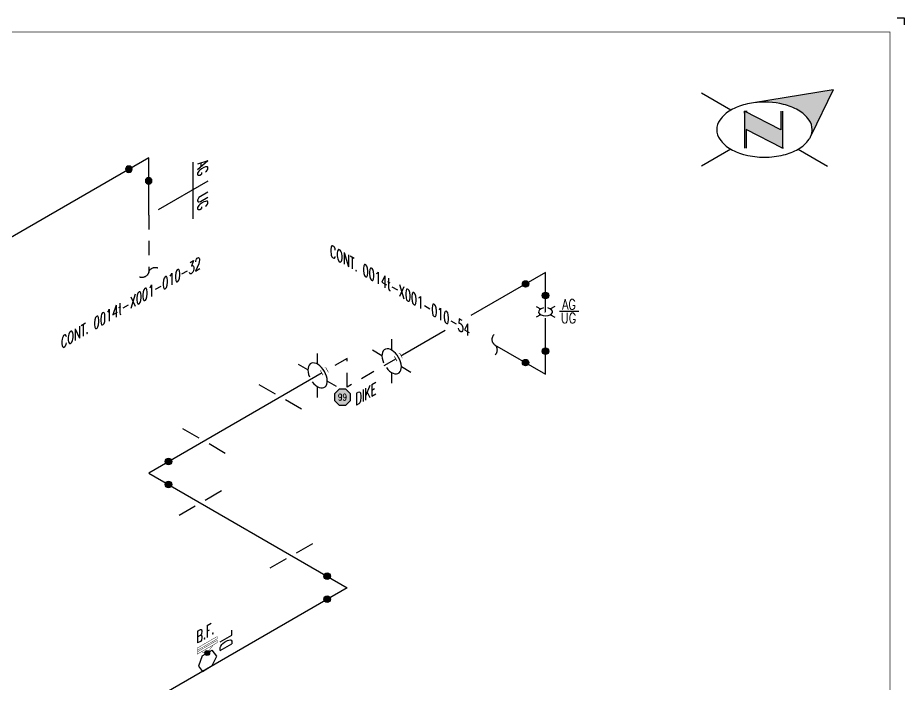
# Model space of a CAD drawing. Header units: inches. Extents: x 0.1 to 17.4, y 0.1 to 11.4.
# Drawn here: x 9.64 to 17.38, y 5.56 to 11.37 of the extents above; entities that cross this region are included whole.
import ezdxf
from ezdxf.enums import TextEntityAlignment as Align

# ---------------------------------------------------------------- set-up
doc = ezdxf.new("R2010")
doc.units = ezdxf.units.IN
doc.header["$MEASUREMENT"] = 0
doc.linetypes.add('HIDDEN2', pattern=[0.1875, 0.125, -0.0625])
for name, color, linetype in [('BORDER', 3, 'Continuous'), ('COMP', 1, 'Continuous'), ('Continuation', 7, 'Continuous'), ('DL', 20, 'Continuous'), ('FITTINGS', 4, 'Continuous'), ('PART_PCML', 7, 'Continuous'), ('PIPE-ANNO', 150, 'HIDDEN2'), ('TEXT', 7, 'Continuous'), ('UNAS.PIPE', 251, 'Continuous'), ('WELD POINTS', 41, 'Continuous'), ('Welds', 7, 'Continuous')]:
    doc.layers.add(name, color=color, linetype=linetype)
doc.layers.add('PIPE', color=7, linetype='Continuous', lineweight=30)
doc.styles.add('ISO30', font='simplex.shx', dxfattribs={"width": 0.85, "oblique": 30, "height": 0.075})
doc.styles.add('PART_Standard', font='romans', dxfattribs={"width": 0.8, "height": 0.09})
doc.styles.add('SIMPLEX', font='ROMANS')

# ---------------------------------------------------------------- blocks, each defined once
blk = doc.blocks.new('north2')
at = {"layer": 'BORDER'}
for points in [[(-0.706, -0.7673, -0.156851), (-0.679, -0.8512, -0.095667), (-0.6893, -0.9048), (-0.4945, -0.5044), (-1.1905, -0.6173, -0.092194), (-0.9281, -0.6306, -0.072341), (-0.8009, -0.6813, -0.106617)], [(-0.9381, -1.0109), (-0.9364, -1.0092), (-0.9364, -0.6907), (-0.9524, -0.6907), (-0.9524, -0.8533), (-1.2701, -0.6907), (-1.2701, -0.7067), (-1.2701, -1.0118), (-1.254, -1.0118), (-1.254, -0.8492)]]:
    blk.add_hatch(color=7, dxfattribs=at).paths.add_polyline_path(points)
at = {"layer": 'BORDER', "color": 7}
for p, q in [((-1.3895, -0.6813), (-1.6462, -0.5331)), ((-0.4945, -0.5044), (-1.1905, -0.6173)), ((-0.4945, -0.5044), (-0.6893, -0.9048)), ((-1.2701, -0.6907), (-1.2701, -1.0118)), ((-0.9524, -0.8533), (-1.2701, -0.6907)), ((-1.2701, -0.7067), (-1.2701, -0.6907)), ((-1.262, -0.6907), (-1.246, -0.6907)), ((-0.9524, -0.6907), (-0.9524, -0.8533)), ((-0.9364, -0.6907), (-0.9364, -1.0118)), ((-0.9364, -1.0118), (-1.254, -0.8492)), ((-1.254, -0.8492), (-1.254, -1.0118)), ((-1.3895, -1.0211), (-1.6462, -1.1694)), ((-1.2603, -1.0109), (-1.262, -1.0092)), ((-0.9283, -1.0118), (-0.9444, -1.0118)), ((-0.8009, -1.0211), (-0.5441, -1.1694))]:
    blk.add_line(p, q, dxfattribs=at)
for centre, radius, start, end in [((-1.0952, -1.3294), 0.7185, 97.62035, 103.44948), ((-1.0952, -1.3294), 0.7185, 76.55052, 97.62035), ((-1.2376, -0.9443), 0.3037, 120, 144.34287), ((-1.1517, -1.0932), 0.4756, 103.44948, 120), ((-1.0387, -1.0932), 0.4756, 60, 76.55052), ((-0.9527, -0.9443), 0.3037, 35.65713, 60), ((-1.3674, -0.8512), 0.144, 144.34287, 180), ((-0.823, -0.8512), 0.144, 360, 35.65713), ((-1.3674, -0.8512), 0.144, 180, 215.65713), ((-0.823, -0.8512), 0.144, 324.34287, 337.55468), ((-0.823, -0.8512), 0.144, 337.57958, 360), ((-1.2376, -0.7582), 0.3037, 215.65713, 240), ((-0.9527, -0.7582), 0.3037, 300, 324.34287), ((-1.1517, -0.6093), 0.4756, 240, 256.55052), ((-1.0952, -0.373), 0.7185, 256.55052, 270), ((-1.0952, -0.373), 0.7185, 270, 283.44948), ((-1.0387, -0.6093), 0.4756, 283.44948, 300)]:
    blk.add_arc(centre, radius, start, end, dxfattribs=at)
blk = doc.blocks.new('A$C6804a2e5')
blk.add_blockref('north2', (0, 0))
blk = doc.blocks.new('A$C860dd1f6')
at = {"layer": 'PIPE'}
blk.add_blockref('A$C6804a2e5', (0, 0), dxfattribs=at)
blk = doc.blocks.new('Border')
at = {"layer": 'BORDER', "const_width": 0.005}
blk.add_lwpolyline([(0.25, 0.25), (17.25, 0.25), (17.25, 11.25), (0.25, 11.25)], close=True, dxfattribs=at)
blk = doc.blocks.new('*U9')
at = {"layer": 'PIPE-ANNO', "linetype": 'Continuous'}
for p, q in [((0.3897, -0.0334), (0.3897, 0.4607)), ((0.0866, 0.05), (0.5196, 0.3))]:
    blk.add_line(p, q, dxfattribs=at)
at = {"layer": 'TEXT', "style": 'PART_Standard', "oblique": 330, "width": 0.8}
blk.add_attdef('SPEC_2_330/330', text='', height=0.09, rotation=270, dxfattribs=at).set_placement((0.4264, 0.0281), align=Align.RIGHT)
blk.add_attdef('SPEC_1_330/330', (0.4264, 0.4482), '', height=0.09, rotation=270, dxfattribs=at)
blk = doc.blocks.new('1_BREAK-PIPE_PIPE_00')
at = {"color": 0, "linetype": 'ByBlock', "lineweight": -2}
for centre, major_axis in [((-0.03, 0.092), (0, -0.101)), ((0.03, -0.092), (0, 0.101))]:
    blk.add_ellipse(centre, major_axis=major_axis, ratio=0.711978, start_param=0.427466, end_param=3.141593, dxfattribs=at)
blk = doc.blocks.new('1_Tilde_30')
at = {"layer": 'PIPE-ANNO', "xscale": -0.5000000000000001, "yscale": 0.5000000000000001, "zscale": 0.5000000000000001, "rotation": 114.4010914305396}
blk.add_blockref('1_BREAK-PIPE_PIPE_00', (0, 0), dxfattribs=at)
blk = doc.blocks.new('1_Cont_30')
at = {"layer": 'Continuation', "style": 'PART_Standard', "oblique": 30, "width": 0.8}
blk.add_attdef('CONT', (0, 0), '', height=0.09, rotation=30, dxfattribs=at)
blk = doc.blocks.new('2_ELBOW_WELD_330')
at = {"linetype": 'ByBlock', "lineweight": -2}
h = blk.add_hatch(color=0, dxfattribs=at)
edge = h.paths.add_edge_path()
edge.add_arc((0.174, -0.1004), 0.0286, 0, 360)
h = blk.add_hatch(color=0, dxfattribs=at)
edge = h.paths.add_edge_path()
edge.add_arc((0, -0.2009), 0.0286, 0, 360)
at = {"color": 0, "linetype": 'ByBlock', "lineweight": -2}
for centre in [(0.174, -0.1004), (0, -0.2009)]:
    blk.add_circle(centre, 0.0286, dxfattribs=at)
blk = doc.blocks.new('6_PASS-THROUGH_GRADE_00')
at = {"color": 0, "linetype": 'ByBlock', "lineweight": -2}
for p, q in [((-0.1662, 0.0959), (-0.0846, 0.0489)), ((0.0846, 0.0489), (0.1662, 0.0959)), ((-0.1662, -0.0959), (-0.0846, -0.0489)), ((-0.0241, -0.045), (0, -0.045)), ((0, -0.045), (0, -0.0932)), ((0, -0.045), (0.0241, -0.045)), ((0.0846, -0.0489), (0.1662, -0.0959)), ((-0.0241, -0.0932), (0, -0.0932)), ((0, -0.0932), (0.0241, -0.0932))]:
    blk.add_line(p, q, dxfattribs=at)
blk.add_wipeout([(-0.0241, -0.045), (0.0241, -0.045), (0.0241, -0.0932), (-0.0241, -0.0932)], dxfattribs=at)
blk.add_ellipse((0, 0), major_axis=(-0.1197, 0), ratio=0.57735, start_param=4.915034, end_param=10.792929, dxfattribs=at)
blk = doc.blocks.new('1_Text_30')
at = {"layer": 'TEXT', "style": 'PART_Standard', "oblique": 30, "width": 0.8}
blk.add_attdef('TEXT', (0, 0), '', height=0.09, rotation=30, dxfattribs=at)
blk = doc.blocks.new('O-let 1')
at = {"layer": 'FITTINGS', "linetype": 'ByBlock'}
for p, q in [((-0.0439, -0.0254), (0.0439, 0.0254)), ((0.0827, -0.0263), (0.0439, 0.0254)), ((-0.0439, -0.0254), (-0.0768, -0.1149)), ((0.0437, -0.1104), (0.0827, -0.0263)), ((-0.0768, -0.1149), (-0.0428, -0.1603)), ((-0.0428, -0.1603), (0.0437, -0.1104))]:
    blk.add_line(p, q, dxfattribs=at)
blk = doc.blocks.new('DL_Vert_330')
at = {"layer": 'DL', "style": 'ISO30', "oblique": 330, "width": 0.85}
blk.add_text('DL', height=0.1, rotation=90, dxfattribs=at).set_placement((0, 0))
blk = doc.blocks.new('AM9A04')
at = {"linetype": 'Continuous', "const_width": 0.01}
blk.add_lwpolyline([(0, -0.289), (0, 0.289), (-0.05, 0.318), (-0.05, -0.26)], close=True, dxfattribs=at)
at = {"const_width": 0.01}
blk.add_lwpolyline([(-0.05, -0.144), (-0.15, 0.087), (-0.05, 0.202)], dxfattribs=at)
blk = doc.blocks.new('A09')
at = {"layer": 'Welds'}
h = blk.add_hatch(color=256, dxfattribs=at)
h.dxf.hatch_style = 1
h.paths.add_polyline_path([(-0.03, 0, 1), (0.03, 0, 1)])
blk.add_circle((0, 0), 0.03, dxfattribs=at)
blk = doc.blocks.new('4_SUPPORT_I-BEAM_30')
at = {"color": 0, "linetype": 'ByBlock', "lineweight": -2}
for p, q in [((-0.0435, 0.0251), (-0.1857, 0.1072)), ((0.1857, -0.1072), (0.0435, -0.0251))]:
    blk.add_line(p, q, dxfattribs=at)
blk = doc.blocks.new('2_WELD_SINGLE_00')
at = {"linetype": 'ByBlock', "lineweight": -2}
h = blk.add_hatch(color=0, dxfattribs=at)
edge = h.paths.add_edge_path()
edge.add_arc((0, 0), 0.0286, 0, 360)
at = {"color": 0, "linetype": 'ByBlock', "lineweight": -2}
blk.add_circle((0, 0), 0.0286, dxfattribs=at)
blk = doc.blocks.new('1_Text_00')
at = {"layer": 'TEXT', "style": 'PART_Standard', "width": 0.8}
blk.add_attdef('TEXT', (-0.062, -0.0144), '', height=0.09, dxfattribs=at)
blk = doc.blocks.new('1_Tilde_00')
at = {"layer": 'PIPE-ANNO', "xscale": -0.5000000000000001, "yscale": 0.5, "zscale": 0.5}
blk.add_blockref('1_BREAK-PIPE_PIPE_00', (0, 0), dxfattribs=at)
blk = doc.blocks.new('1_Cont_330')
at = {"layer": 'Continuation', "style": 'PART_Standard', "oblique": 330, "width": 0.8}
blk.add_attdef('CONT.', (0, 0), '', height=0.09, rotation=330, dxfattribs=at)
blk = doc.blocks.new('PART_PCML')
blk.add_hatch(color=0).paths.add_polyline_path([(-0.0699, -0.029), (-0.029, -0.0699), (0.029, -0.0699), (0.0699, -0.029), (0.0699, 0.029), (0.029, 0.0699), (-0.029, 0.0699), (-0.0699, 0.029)])
at = {"color": 7, "const_width": 0.009}
blk.add_lwpolyline([(-0.0699, 0.029), (-0.029, 0.0699), (0.029, 0.0699), (0.0699, 0.029), (0.0699, -0.029), (0.029, -0.0699), (-0.029, -0.0699), (-0.0699, -0.029), (-0.0699, 0.029), (-0.029, 0.0699)], dxfattribs=at)
at = {"color": 18, "true_color": 0x000000}
blk.add_lwpolyline([(-0.029, 0.0699), (-0.0699, 0.029), (-0.0699, -0.029), (-0.029, -0.0699), (0.029, -0.0699), (0.0699, -0.029), (0.0699, 0.029), (0.029, 0.0699)], close=True, dxfattribs=at)
at = {"color": 7, "true_color": 0xffffff, "style": 'SIMPLEX', "width": 0.8, "flags": 1}
for tag, p in [('CIRCUIT', (-0.0939, 0.0889)), ('DM', (-0.0527, -0.1332)), ('TYPE', (-0.0749, -0.2043))]:
    blk.add_attdef(tag, p, '', height=0.0586, dxfattribs=at)
at = {"color": 7, "true_color": 0xffffff, "style": 'SIMPLEX', "width": 0.8}
blk.add_attdef('DMDISP', text='', height=0.0586, dxfattribs=at).set_placement((0, 0), align=Align.MIDDLE_CENTER)

msp = doc.modelspace()

# ---------------------------------------------------------------- linework, layer by layer
for p, q in [((17.3125, 11.375), (17.375, 11.375)), ((17.375, 11.375), (17.375, 11.3125))]:
    msp.add_line(p, q)
at = {"layer": 'COMP', "linetype": 'Continuous', "const_width": 0.00347}
msp.add_lwpolyline([(11.3767, 5.9569), (11.2033, 5.8569), (11.2033, 5.8769), (11.3767, 5.9769)], close=True, dxfattribs=at)
at = {"layer": 'PIPE'}
for p, q in [((10.78, 10.1535), (9.4759, 9.4006)), ((10.78, 9.6535), (10.78, 10.1535)), ((14.2441, 9.1535), (13.5921, 8.777)), ((14.2441, 8.4674), (14.2441, 9.1535)), ((13.3671, 8.6471), (12.94, 8.4006)), ((12.2935, 8.2773), (10.78, 7.4035)), ((10.78, 7.4035), (12.5121, 6.4035)), ((12.5121, 6.4035), (7.3159, 3.4035))]:
    msp.add_line(p, q, dxfattribs=at)
at = {"layer": 'PIPE', "linetype": 'HIDDEN2'}
for p, q in [((12.5121, 8.4035), (12.2935, 8.2773)), ((12.5121, 8.1535), (12.5121, 8.4035)), ((12.94, 8.4006), (12.5121, 8.1535))]:
    msp.add_line(p, q, dxfattribs=at)
at = {"layer": 'TEXT'}
msp.add_line((14.3651, 8.8144), (14.5342, 8.8144), dxfattribs=at)
at = {"layer": 'UNAS.PIPE', "linetype": 'HIDDEN2'}
msp.add_line((10.78, 9.6535), (10.78, 9.1535), dxfattribs=at)
at = {"layer": 'UNAS.PIPE'}
for p, q in [((13.7995, 8.5232), (14.2441, 8.2665)), ((14.2441, 8.2665), (14.2441, 8.4674))]:
    msp.add_line(p, q, dxfattribs=at)

# ---------------------------------------------------------------- block references
msp.add_blockref('1_Tilde_30', (10.78, 9.1535))
at = {"layer": 'BORDER'}
for name, p in [('Border', (0, 0)), ('A$C860dd1f6', (17.25, 11.25))]:
    msp.add_blockref(name, p, dxfattribs=at)
at = {"layer": 'COMP', "xscale": 0.3466300616258732, "yscale": 0.3466300616258732, "zscale": 0.3466300616258732, "rotation": 120}
msp.add_blockref('AM9A04', (11.2912, 5.8943), dxfattribs=at)
at = {"layer": 'Continuation'}
msp.add_blockref('1_Cont_30', (10.014, 8.486), dxfattribs=at).add_auto_attribs({'CONT': 'CONT. 0014t-X001-010-32'})
at = {"layer": 'DL'}
msp.add_blockref('DL_Vert_330', (11.5048, 5.8986), dxfattribs=at)
at = {"layer": 'FITTINGS'}
for name, p in [('4_SUPPORT_I-BEAM_30', (11.2631, 7.6824)), ('O-let 1', (11.2912, 5.8342))]:
    msp.add_blockref(name, p, dxfattribs=at)
at = {"layer": 'FITTINGS', "xscale": -1}
for p in [(11.2306, 7.1433), (12.0274, 6.6833)]:
    msp.add_blockref('4_SUPPORT_I-BEAM_30', p, dxfattribs=at)
at = {"layer": 'PIPE-ANNO'}
msp.add_blockref('*U9', (10.78, 9.6535), dxfattribs=at).add_auto_attribs({'SPEC_2_330/330': 'UG', 'SPEC_1_330/330': 'AG'})
msp.add_blockref('1_Tilde_00', (13.7995, 8.5232), dxfattribs=at)
at = {"layer": 'TEXT'}
msp.add_blockref('1_Text_30', (11.1969, 5.9157), dxfattribs=at).add_auto_attribs({'TEXT': 'B.F.'})
at = {"layer": 'UNAS.PIPE'}
for p, values in [((14.4496, 8.8444), {'TEXT': 'AG'}), ((14.4401, 8.7244), {'TEXT': 'UG'})]:
    msp.add_blockref('1_Text_00', p, dxfattribs=at).add_auto_attribs(values)
for p, rotation in [((14.2441, 8.4674), 179.9999999999999), ((14.0701, 8.3669), 329.9999999999999)]:
    msp.add_blockref('2_WELD_SINGLE_00', p, dxfattribs=dict(at, rotation=rotation))
at = {"layer": 'WELD POINTS', "xscale": -1}
msp.add_blockref('2_ELBOW_WELD_330', (10.78, 10.1535), dxfattribs=at)
at = {"layer": 'WELD POINTS'}
for name, p, rotation in [('2_WELD_SINGLE_00', (14.0701, 9.053), 29.99999999999999), ('2_ELBOW_WELD_330', (10.78, 7.4035), 59.99999999999999), ('2_ELBOW_WELD_330', (12.5121, 6.4035), 239.9999999999999)]:
    msp.add_blockref(name, p, dxfattribs=dict(at, rotation=rotation))
msp.add_blockref('2_WELD_SINGLE_00', (14.2441, 8.9526), dxfattribs=at)
at = {"layer": 'Welds', "xscale": 0.7, "yscale": 0.7, "zscale": 0.7, "rotation": 180}
msp.add_blockref('A09', (11.2912, 5.8342), dxfattribs=at)

# ---------------------------------------------------------------- next in the draw order: block references
at = {"layer": 'FITTINGS', "rotation": 120}
for p in [(12.901, 8.3781), (12.2545, 8.2548)]:
    msp.add_blockref('6_PASS-THROUGH_GRADE_00', p, dxfattribs=at)

# ---------------------------------------------------------------- next in the draw order: wipeouts: each hides what was drawn before it
msp.add_wipeout([(14.2441, 8.8099), (14.2126, 8.7553), (14.2756, 8.7553)]).dxf.layer = 'FITTINGS'

# ---------------------------------------------------------------- next in the draw order: linework, layer by layer
at = {"layer": 'FITTINGS', "linetype": 'ByBlock', "lineweight": -2}
for p, q in [((14.1629, 8.8568), (14.2008, 8.8349)), ((14.3253, 8.8568), (14.2874, 8.8349)), ((14.2008, 8.7849), (14.1629, 8.763)), ((14.2874, 8.7849), (14.3253, 8.763))]:
    msp.add_line(p, q, dxfattribs=at)
at = {"layer": 'FITTINGS'}
msp.add_ellipse((14.2441, 8.8099), major_axis=(-0.0612, 0), ratio=0.57735, start_param=5.03414, end_param=10.673824, dxfattribs=at)

# ---------------------------------------------------------------- next in the draw order: block references
at = {"layer": 'Continuation'}
msp.add_blockref('1_Cont_330', (12.3609, 9.2968), dxfattribs=at).add_auto_attribs({'CONT.': 'CONT. 0014t-X001-010-54'})
at = {"layer": 'FITTINGS'}
msp.add_blockref('4_SUPPORT_I-BEAM_30', (11.9294, 8.0671), dxfattribs=at)
at = {"layer": 'PART_PCML', "color": 118}
msp.add_blockref('PART_PCML', (12.4718, 8.0658), dxfattribs=at).add_auto_attribs({'DMDISP': '99'})
at = {"layer": 'TEXT'}
msp.add_blockref('1_Text_30', (12.5847, 7.9898), dxfattribs=at).add_auto_attribs({'TEXT': 'DIKE'})

doc.saveas('drawing.dxf')
